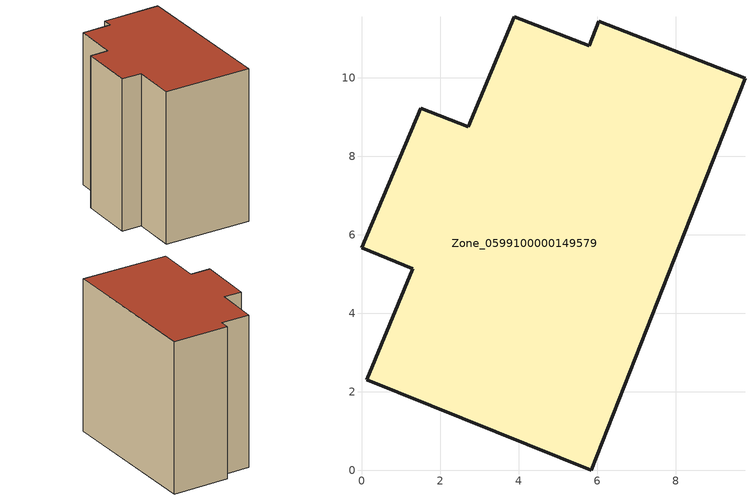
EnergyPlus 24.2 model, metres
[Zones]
Zone_0599100000149579
 floor ground (C_G): 0,5.67 1.51,9.22 2.71,8.76 3.89,11.56 5.8,10.81 6.04,11.44 9.76,9.98 5.85,0 0.14,2.31 1.3,5.13 z0
 wall outside (C_F): 5.85,0 9.76,9.98 6.04,11.44 5.8,10.81 3.89,11.56 2.71,8.76 1.51,9.22 0,5.67 1.3,5.13 0.14,2.31 5.85,0 z0:10.74
 roof outside (C_R): 1.51,9.22 0,5.67 1.3,5.13 0.14,2.31 5.85,0 9.76,9.98 6.04,11.44 5.8,10.81 3.89,11.56 2.71,8.76 z10.74
[BUILDING]
Pand.0599100000149579: North Axis=0; Terrain=City; Loads Convergence Tolerance Value=0.04; Temperature Convergence Tolerance Value=0.4; Solar Distribution=FullExterior; Maximum Number of Warmup Days=25; Minimum Number of Warmup Days=1
[Site:Location]
Rotterdam.The.Hague.AP_ZH_NLD Design_Conditions: Latitude=51.96; Longitude=4.45; Time Zone=1; Elevation=-4.5
[SITE:GROUNDTEMPERATURE:BUILDINGSURFACE]
18, 18, 18, 18, 18, 18, 18, 18, 18, 18, 18, 18
[MATERIAL] Thermal Absorptance=0.9; Solar Absorptance=0.7; Visible Absorptance=0.7
Name | Roughness | Thickness | Conductivity | Density | Specific Heat
G.TC.1946 | MediumSmooth | 0.15 | 1 | 540 | 1210
F.TC.1946 | Rough | 0.3 | 0.857143 | 1920 | 840
R.TC.1946 | MediumRough | 0.2 | 0.909091 | 1500 | 1000
[CONSTRUCTION]
C_G: G.TC.1946
C_F: F.TC.1946
C_R: R.TC.1946
[ZONE]
Zone_0599100000149579: Type=1; Multiplier=1; Ceiling Height=Autocalculate; Volume=Autocalculate; Floor Area=autocalculate; Part of Total Floor Area=Yes
[ZONEINFILTRATION:DESIGNFLOWRATE]
Infil_Zone_0599100000149579: Zone or ZoneList or Space or SpaceList=Zone_0599100000149579; Schedule=AlwaysOn; Design Flow Rate Calculation Method=Flow/Area; Flow Rate per Floor Area=0.003; Constant Term Coefficient=1; Temperature Term Coefficient=0; Velocity Term Coefficient=0; Velocity Squared Term Coefficient=0
[HVACTEMPLATE:ZONE:IDEALLOADSAIRSYSTEM]
Zone_0599100000149579: Maximum Heating Supply Air Temperature=50; Minimum Cooling Supply Air Temperature=13; Maximum Heating Supply Air Humidity Ratio=0.0156; Minimum Cooling Supply Air Humidity Ratio=0.0077; Heating Limit=NoLimit; Cooling Limit=NoLimit; Dehumidification Control Type=ConstantSensibleHeatRatio; Cooling Sensible Heat Ratio=0.7; Dehumidification Setpoint=60; Humidification Control Type=None; Humidification Setpoint=30; Outdoor Air Method=None; Outdoor Air Flow Rate per Person=0.00944; Outdoor Air Flow Rate per Zone Floor Area=0; Outdoor Air Flow Rate per Zone=0; Demand Controlled Ventilation Type=None; Outdoor Air Economizer Type=NoEconomizer; Heat Recovery Type=None; Sensible Heat Recovery Effectiveness=0.7; Latent Heat Recovery Effectiveness=0.65
[ZONECONTROL:THERMOSTAT]
ThermostatControl_Zone_0599100000149579: Zone or ZoneList=Zone_0599100000149579; Control Type Schedule=DualSetpointControlType; Control 1=Thermostat_Zone_0599100000149579; Temperature Difference Between Cutout And Setpoint=0
[THERMOSTATSETPOINT:DUALSETPOINT]
Thermostat_Zone_0599100000149579: Heating Setpoint Temperature Schedule=HeatingSetpoint_Zone_0599100000149579; Cooling Setpoint Temperature Schedule=CoolingSetpoint_Zone_0599100000149579
[SCHEDULE:COMPACT]
HeatingSetpoint_Zone_0599100000149579: Through: 12/31, For: AllDays, Until: 24:00, 21
CoolingSetpoint_Zone_0599100000149579: Through: 12/31, For: AllDays, Until: 24:00, 24
DualSetpointControlType: Through: 12/31, For: AllDays, Until: 24:00, 4
AlwaysOn: Through: 12/31, For: AllDays, Until: 24:00, 1
